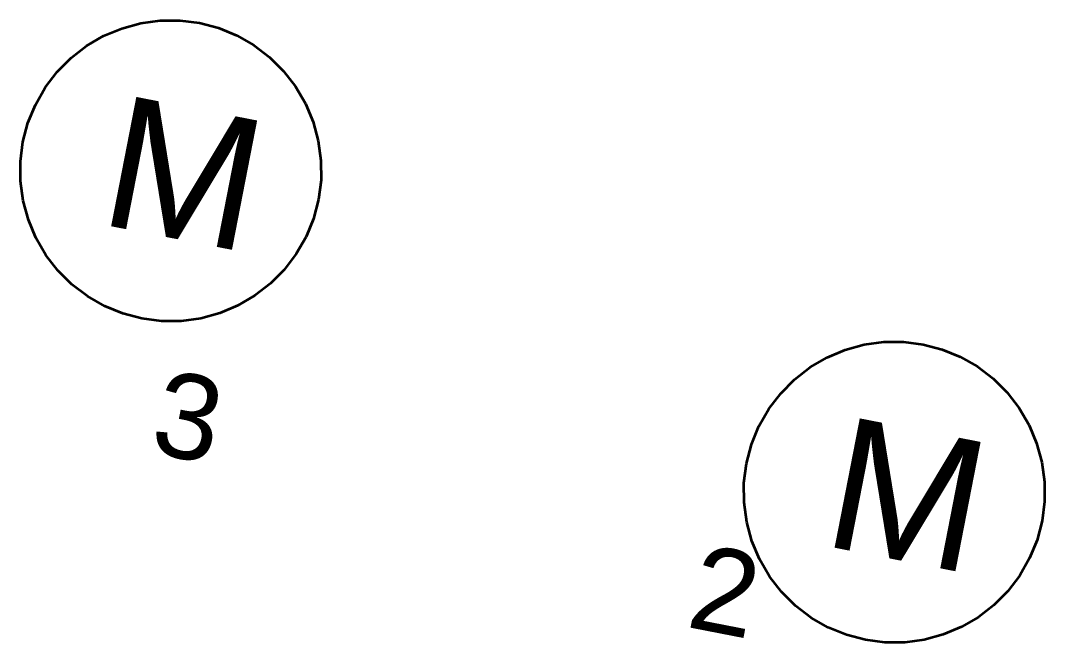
# Model space of a CAD drawing. Extents: x 800 to 1481, y 55 to 490.
# Drawn here: x 1171.68 to 1182.56, y 331.85 to 338.46 of the extents above; entities that cross this region are included whole.
import ezdxf

# ---------------------------------------------------------------- set-up
doc = ezdxf.new("R2010")
doc.units = 0
doc.layers.get('0').update_dxf_attribs({"lineweight": 18})
doc.layers.add('E_Licht', color=7, linetype='Continuous', lineweight=35, true_color=0x0080ff)
doc.styles.get("Standard").update_dxf_attribs({"font": 'arial.ttf'})

# ---------------------------------------------------------------- blocks, each defined once
blk = doc.blocks.new('Motor allgemein-A0Q9B3KTAY', base_point=(1179.366, 331.849))
at = {"color": 0, "linetype": 'ByBlock', "lineweight": -2, "ltscale": 0.35}
for p, q in [((1180.249, 334.878), (1180.442, 334.959)), ((1180.442, 334.959), (1180.644, 335.014)), ((1180.644, 335.014), (1180.852, 335.042)), ((1180.852, 335.042), (1181.061, 335.043)), ((1181.061, 335.043), (1181.269, 335.016)), ((1181.269, 335.016), (1181.471, 334.963)), ((1181.471, 334.963), (1181.665, 334.884)), ((1180.069, 334.773), (1180.249, 334.878)), ((1181.665, 334.884), (1181.846, 334.78)), ((1179.903, 334.645), (1180.069, 334.773)), ((1181.846, 334.78), (1182.013, 334.653)), ((1179.756, 334.496), (1179.903, 334.645)), ((1182.013, 334.653), (1182.161, 334.506)), ((1179.629, 334.33), (1179.756, 334.496)), ((1182.161, 334.506), (1182.29, 334.34)), ((1179.525, 334.148), (1179.629, 334.33)), ((1182.29, 334.34), (1182.395, 334.159)), ((1179.446, 333.954), (1179.525, 334.148)), ((1182.395, 334.159), (1182.476, 333.966)), ((1179.392, 333.752), (1179.446, 333.954)), ((1182.476, 333.966), (1182.531, 333.764)), ((1182.531, 333.764), (1182.559, 333.557)), ((1179.366, 333.544), (1179.392, 333.752)), ((1179.367, 333.335), (1179.366, 333.544)), ((1182.559, 333.557), (1182.56, 333.348)), ((1179.395, 333.128), (1179.367, 333.335)), ((1182.56, 333.348), (1182.533, 333.14)), ((1179.45, 332.926), (1179.395, 333.128)), ((1182.533, 333.14), (1182.48, 332.938)), ((1179.53, 332.733), (1179.45, 332.926)), ((1182.48, 332.938), (1182.4, 332.744)), ((1179.636, 332.552), (1179.53, 332.733)), ((1182.4, 332.744), (1182.297, 332.562)), ((1179.764, 332.386), (1179.636, 332.552)), ((1182.297, 332.562), (1182.17, 332.396)), ((1179.912, 332.239), (1179.764, 332.386)), ((1182.17, 332.396), (1182.022, 332.247)), ((1180.079, 332.112), (1179.912, 332.239)), ((1182.022, 332.247), (1181.857, 332.119)), ((1180.261, 332.008), (1180.079, 332.112)), ((1181.857, 332.119), (1181.676, 332.014)), ((1180.454, 331.929), (1180.261, 332.008)), ((1180.657, 331.876), (1180.454, 331.929)), ((1181.483, 331.933), (1181.281, 331.878)), ((1181.676, 332.014), (1181.483, 331.933)), ((1180.864, 331.849), (1180.657, 331.876)), ((1181.074, 331.85), (1180.864, 331.849)), ((1181.281, 331.878), (1181.074, 331.85))]:
    blk.add_line(p, q, dxfattribs=at)
at = {"color": 0, "linetype": 'ByBlock', "lineweight": -2, "ltscale": 0.35, "insert": (1180.439, 334.261), "char_height": 1.4, "attachment_point": 1, "rotation": 348.9744}
blk.add_mtext('{\\fArial;M}', dxfattribs=at)
blk = doc.blocks.new('Bauteilbeschriftung-A0Q9B3KVAY', base_point=(1178.736, 331.904))
at = {"color": 0, "linetype": 'ByBlock', "lineweight": -2, "ltscale": 0.35, "insert": (1178.908, 332.902), "char_height": 0.9, "attachment_point": 1, "rotation": 348.9744}
blk.add_mtext('{\\fArial;2}', dxfattribs=at)
blk = doc.blocks.new('Motor allgemein-A0Q9B3LZAY', base_point=(1171.677, 335.264))
at = {"color": 0, "linetype": 'ByBlock', "lineweight": -2, "ltscale": 0.35}
for p, q in [((1172.956, 338.429), (1173.163, 338.457)), ((1173.163, 338.457), (1173.373, 338.458)), ((1173.373, 338.458), (1173.58, 338.431)), ((1172.561, 338.293), (1172.754, 338.374)), ((1172.754, 338.374), (1172.956, 338.429)), ((1173.58, 338.431), (1173.783, 338.378)), ((1173.783, 338.378), (1173.976, 338.298)), ((1172.38, 338.187), (1172.561, 338.293)), ((1173.976, 338.298), (1174.158, 338.194)), ((1172.215, 338.059), (1172.38, 338.187)), ((1174.158, 338.194), (1174.325, 338.068)), ((1172.067, 337.911), (1172.215, 338.059)), ((1174.325, 338.068), (1174.473, 337.92)), ((1171.941, 337.744), (1172.067, 337.911)), ((1174.473, 337.92), (1174.601, 337.755)), ((1171.837, 337.563), (1171.941, 337.744)), ((1174.601, 337.755), (1174.707, 337.574)), ((1174.707, 337.574), (1174.787, 337.381)), ((1171.757, 337.369), (1171.837, 337.563)), ((1171.704, 337.167), (1171.757, 337.369)), ((1174.787, 337.381), (1174.842, 337.179)), ((1171.677, 336.959), (1171.704, 337.167)), ((1174.842, 337.179), (1174.87, 336.971)), ((1171.678, 336.75), (1171.677, 336.959)), ((1174.87, 336.971), (1174.871, 336.762)), ((1171.706, 336.542), (1171.678, 336.75)), ((1174.871, 336.762), (1174.845, 336.555)), ((1171.761, 336.34), (1171.706, 336.542)), ((1174.845, 336.555), (1174.791, 336.352)), ((1171.842, 336.147), (1171.761, 336.34)), ((1174.791, 336.352), (1174.712, 336.159)), ((1174.712, 336.159), (1174.608, 335.977)), ((1171.947, 335.966), (1171.842, 336.147)), ((1172.076, 335.801), (1171.947, 335.966)), ((1174.608, 335.977), (1174.481, 335.81)), ((1172.224, 335.653), (1172.076, 335.801)), ((1174.481, 335.81), (1174.334, 335.662)), ((1172.391, 335.527), (1172.224, 335.653)), ((1174.334, 335.662), (1174.168, 335.534)), ((1172.572, 335.423), (1172.391, 335.527)), ((1174.168, 335.534), (1173.988, 335.428)), ((1172.766, 335.343), (1172.572, 335.423)), ((1173.988, 335.428), (1173.795, 335.347)), ((1172.968, 335.29), (1172.766, 335.343)), ((1173.176, 335.264), (1172.968, 335.29)), ((1173.593, 335.293), (1173.385, 335.264)), ((1173.795, 335.347), (1173.593, 335.293)), ((1173.385, 335.264), (1173.176, 335.264))]:
    blk.add_line(p, q, dxfattribs=at)
at = {"color": 0, "linetype": 'ByBlock', "lineweight": -2, "ltscale": 0.35, "insert": (1172.751, 337.676), "char_height": 1.4, "attachment_point": 1, "rotation": 348.9744}
blk.add_mtext('{\\fArial;M}', dxfattribs=at)
blk = doc.blocks.new('Bauteilbeschriftung-A0Q9B3M1AY', base_point=(1173.032, 333.761))
at = {"color": 0, "linetype": 'ByBlock', "lineweight": -2, "ltscale": 0.35, "insert": (1173.204, 334.757), "char_height": 0.9, "attachment_point": 1, "rotation": 348.9744}
blk.add_mtext('{\\fArial;3}', dxfattribs=at)

msp = doc.modelspace()

# ---------------------------------------------------------------- block references
at = {"layer": 'E_Licht', "ltscale": 0.35}
for name, p in [('Motor allgemein-A0Q9B3LZAY', (1171.677, 335.264)), ('Motor allgemein-A0Q9B3KTAY', (1179.366, 331.849)), ('Bauteilbeschriftung-A0Q9B3M1AY', (1173.032, 333.761)), ('Bauteilbeschriftung-A0Q9B3KVAY', (1178.736, 331.904))]:
    msp.add_blockref(name, p, dxfattribs=at)

doc.saveas('drawing.dxf')
